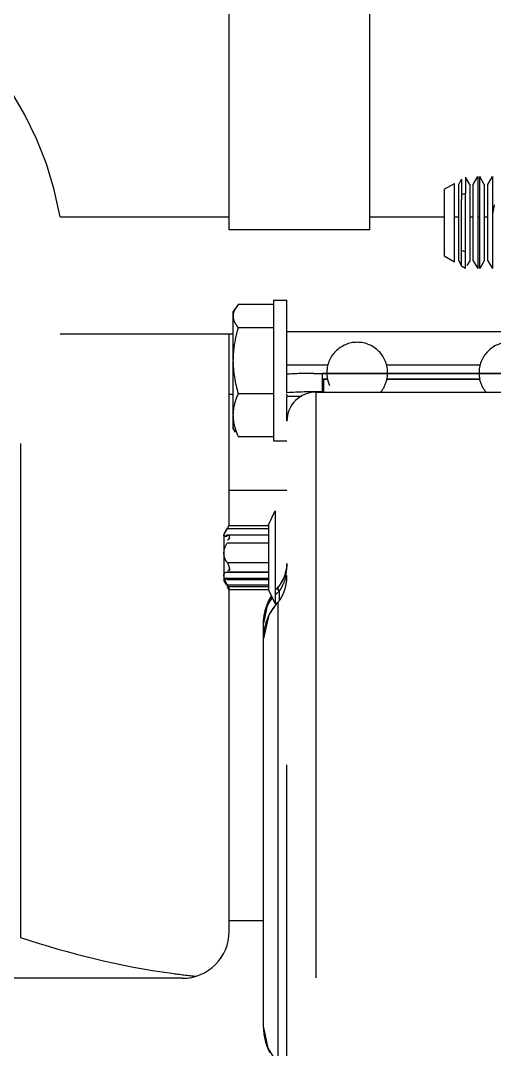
# Model space of a CAD drawing. Header units: millimetres. Extents: x 17886 to 18265, y -8727 to -7321.
# Drawn here: x 17937.285 to 17937.689, y -8658.303 to -8657.425 of the extents above; entities that cross this region are included whole.
import ezdxf

# ---------------------------------------------------------------- set-up
doc = ezdxf.new("R2010")
doc.units = ezdxf.units.MM
doc.linetypes.add('EPL_DASH', pattern=[1, 0.5, -0.5])
doc.layers.add('3884027_DKREDXF_CONTINUOUS_LINE', color=7, linetype='Continuous')

msp = doc.modelspace()

# ---------------------------------------------------------------- linework, layer by layer
at = {"layer": '3884027_DKREDXF_CONTINUOUS_LINE', "color": 6, "linetype": 'EPL_DASH'}
for p, q in [((17937.46297, -8657.60379), (17937.46297, -8656.78357)), ((17937.58297, -8657.60379), (17937.58297, -8656.78357)), ((17937.28494, -8656.90357), (17937.28494, -8657.49901)), ((17937.65883, -8657.56499), (17937.66135, -8657.56062)), ((17937.66821, -8657.56499), (17937.6646, -8657.55874)), ((17937.67133, -8657.56499), (17937.67515, -8657.55838)), ((17937.68071, -8657.56499), (17937.67689, -8657.55838)), ((17937.68383, -8657.56499), (17937.68765, -8657.55838)), ((17937.64652, -8657.56919), (17937.65523, -8657.56416)), ((17937.64652, -8657.56919), (17937.64652, -8657.62593)), ((17937.66135, -8657.6345), (17937.66135, -8657.57795)), ((17937.6646, -8657.63638), (17937.6646, -8657.57264)), ((17937.31863, -8657.59257), (17937.46297, -8657.59257)), ((17937.58297, -8657.59257), (17937.64652, -8657.59257)), ((17937.65523, -8657.59257), (17937.65883, -8657.59257)), ((17937.66821, -8657.59257), (17937.67133, -8657.59257)), ((17937.67515, -8657.59257), (17937.67689, -8657.59257)), ((17937.68071, -8657.59257), (17937.68383, -8657.59257)), ((17937.58297, -8657.60379), (17937.46297, -8657.60379)), ((17937.64652, -8657.62594), (17937.65523, -8657.63096)), ((17937.65883, -8657.63014), (17937.66135, -8657.6345)), ((17937.66821, -8657.63014), (17937.66586, -8657.6342)), ((17937.67133, -8657.63014), (17937.67515, -8657.63674)), ((17937.68071, -8657.63014), (17937.67689, -8657.63674)), ((17937.68383, -8657.63014), (17937.68765, -8657.63674)), ((17937.66135, -8657.6345), (17937.6646, -8657.63638)), ((17937.47064, -8657.66765), (17937.46807, -8657.67125)), ((17937.50072, -8657.66765), (17937.47064, -8657.66765)), ((17937.50072, -8657.6639), (17937.50072, -8657.78389)), ((17937.50072, -8657.6639), (17937.51222, -8657.6639)), ((17937.51222, -8657.74279), (17937.51222, -8657.6639)), ((17937.46622, -8657.67445), (17937.4681, -8657.6712)), ((17937.46622, -8657.67464), (17937.46622, -8657.77334)), ((17937.31863, -8657.69257), (17937.46622, -8657.69257)), ((17937.46297, -8657.85601), (17937.46297, -8657.69257)), ((17937.47064, -8657.68724), (17937.50072, -8657.68724)), ((17937.51222, -8657.69061), (17937.76222, -8657.69061)), ((17937.51222, -8657.7189), (17937.54726, -8657.7189)), ((17937.59728, -8657.7189), (17937.67717, -8657.7189)), ((17937.53506, -8657.72632), (17937.73938, -8657.72632)), ((17937.53506, -8657.72632), (17937.54222, -8657.72639)), ((17937.54222, -8657.73107), (17937.5469, -8657.73107)), ((17937.54222, -8657.73131), (17937.54694, -8657.73131)), ((17937.59748, -8657.73131), (17937.67696, -8657.73131)), ((17937.59754, -8657.73107), (17937.67691, -8657.73107)), ((17937.46622, -8657.74445), (17937.46297, -8657.74445)), ((17937.47064, -8657.74349), (17937.50072, -8657.74349)), ((17937.51222, -8657.74498), (17937.51222, -8657.74384)), ((17937.51222, -8657.74581), (17937.52502, -8657.74581)), ((17937.51222, -8657.76702), (17937.51222, -8657.74663)), ((17937.53697, -8657.74227), (17937.53697, -8658.41091)), ((17937.53697, -8657.74227), (17937.76207, -8657.74227)), ((17937.46622, -8657.77335), (17937.4681, -8657.7766)), ((17937.51222, -8658.56024), (17937.51222, -8657.76702)), ((17937.47064, -8657.78014), (17937.50072, -8657.78014)), ((17937.28494, -8657.78613), (17937.28494, -8658.20779)), ((17937.50072, -8657.7839), (17937.51222, -8657.7839)), ((17937.51222, -8657.82612), (17937.46297, -8657.82612)), ((17937.49647, -8657.85565), (17937.50222, -8657.84373)), ((17937.4616, -8657.85803), (17937.45847, -8657.86344)), ((17937.46128, -8657.85857), (17937.49647, -8657.85857)), ((17937.46293, -8657.856), (17937.49647, -8657.856)), ((17937.45847, -8657.86344), (17937.45847, -8657.90327)), ((17937.46128, -8657.86538), (17937.4592, -8657.86538)), ((17937.49647, -8657.86434), (17937.46128, -8657.86434)), ((17937.46212, -8657.86394), (17937.49647, -8657.86394)), ((17937.49647, -8657.87106), (17937.46128, -8657.87106)), ((17937.46128, -8657.88761), (17937.49647, -8657.88761)), ((17937.46145, -8657.89585), (17937.46128, -8657.89584)), ((17937.46144, -8657.89585), (17937.49647, -8657.89585)), ((17937.51198, -8657.8924), (17937.50996, -8657.90023)), ((17937.51221, -8657.88953), (17937.51198, -8657.8924)), ((17937.51222, -8657.88851), (17937.51221, -8657.88952)), ((17937.45847, -8657.90327), (17937.46063, -8657.907)), ((17937.49647, -8657.90133), (17937.4592, -8657.90133)), ((17937.49647, -8657.90237), (17937.46128, -8657.90237)), ((17937.50996, -8657.90023), (17937.50619, -8657.90686)), ((17937.4616, -8657.90868), (17937.46128, -8657.90814)), ((17937.46128, -8657.90814), (17937.49647, -8657.90814)), ((17937.46293, -8657.91071), (17937.49647, -8657.91071)), ((17937.46297, -8658.20257), (17937.46297, -8657.9107)), ((17937.49647, -8657.91105), (17937.50222, -8657.92298)), ((17937.50404, -8657.90931), (17937.503, -8657.91089)), ((17937.50619, -8657.90686), (17937.50438, -8657.90895)), ((17937.50462, -8657.91018), (17937.50462, -8657.90884)), ((17937.50566, -8657.91235), (17937.50566, -8657.92028)), ((17937.49583, -8657.92187), (17937.49222, -8657.93957)), ((17937.4992, -8657.91671), (17937.49583, -8657.92187)), ((17937.50397, -8657.9218), (17937.49675, -8657.93247)), ((17937.50462, -8657.9217), (17937.50462, -8658.31529)), ((17937.49675, -8657.93247), (17937.49222, -8657.95251)), ((17937.49222, -8658.28453), (17937.49222, -8657.93957)), ((17937.49222, -8658.19342), (17937.46297, -8658.19342)), ((17937.42297, -8658.24257), (17937.11297, -8658.24257)), ((17937.49222, -8658.28453), (17937.49583, -8658.30227)), ((17937.49583, -8658.30227), (17937.50404, -8658.31483))]:
    msp.add_line(p, q, dxfattribs=at)
at = {"layer": '3884027_DKREDXF_CONTINUOUS_LINE', "color": 7, "linetype": 'EPL_DASH'}
for p, q in [((17937.66135, -8657.56062), (17937.66135, -8657.57795)), ((17937.6646, -8657.55874), (17937.6646, -8657.57264)), ((17937.67515, -8657.55838), (17937.67515, -8657.63674)), ((17937.67689, -8657.63674), (17937.67689, -8657.55838)), ((17937.68765, -8657.55838), (17937.68765, -8657.63674)), ((17937.65523, -8657.63096), (17937.65523, -8657.56416)), ((17937.65883, -8657.63014), (17937.65883, -8657.56499)), ((17937.66821, -8657.56499), (17937.66821, -8657.63014)), ((17937.67133, -8657.63014), (17937.67133, -8657.56499)), ((17937.68071, -8657.56499), (17937.68071, -8657.63014)), ((17937.68383, -8657.63014), (17937.68383, -8657.56499)), ((17937.6646, -8657.57264), (17937.66135, -8657.57385)), ((17937.66135, -8657.62127), (17937.6646, -8657.62248)), ((17937.54222, -8657.72639), (17937.54222, -8657.74213)), ((17937.73222, -8657.72639), (17937.54222, -8657.72639)), ((17937.54387, -8657.74213), (17937.54387, -8657.73196)), ((17937.51222, -8657.74498), (17937.51222, -8657.74663)), ((17937.50222, -8657.84373), (17937.50222, -8657.92298)), ((17937.49647, -8657.85565), (17937.49647, -8657.91105)), ((17937.49647, -8657.89584), (17937.46128, -8657.89584)), ((17937.46128, -8657.90662), (17937.49647, -8657.90662)), ((17937.50424, -8657.90923), (17937.50404, -8657.90931)), ((17937.50462, -8657.90884), (17937.50438, -8657.90895)), ((17937.50424, -8657.92208), (17937.50397, -8657.9218))]:
    msp.add_line(p, q, dxfattribs=at)
at = {"layer": '3884027_DKREDXF_CONTINUOUS_LINE', "color": 6, "linetype": 'EPL_DASH'}
for centre, radius, start, end in [((17937.03297, -8657.64257), 0.29, 9.92819, 82.07186), ((17937.97297, -8657.64257), 0.29, 168.02116, 169.74256), ((17937.03297, -8657.64257), 0.29, 189.92819, 350.07181), ((17937.57224, -8657.72576), 0.02599, 90.03049, 181.37652), ((17937.57223, -8657.72574), 0.02597, 358.56671, 90.02527), ((17937.70221, -8657.72574), 0.02597, 89.97473, 181.43329), ((17937.57224, -8657.72576), 0.026, 181.38893, 195.20764), ((17937.57232, -8657.72578), 0.02588, 347.59688, 358.64078), ((17937.70212, -8657.72578), 0.02588, 181.35922, 192.40312), ((17937.57219, -8657.72574), 0.02595, 195.27535, 205.07751), ((17937.53697, -8657.76702), 0.02475, 90, 180), ((17937.51863, -8657.75775), 0.05293, 197.63052, 200.4191), ((17937.52861, -8657.75398), 0.0636, 200.46561, 204.28869), ((17937.46116, -8657.88923), 0.05104, 350.66912, 355.53157), ((17937.45263, -8657.88858), 0.05959, 355.53887, 0.06224), ((17937.48376, -8657.88995), 0.02816, 325.74256, 334.12826), ((17937.47825, -8657.89345), 0.03338, 334.9045, 338.77263), ((17937.4815, -8657.88885), 0.03068, 334.11964, 342.37181), ((17937.52832, -8657.94185), 0.03719, 131.10664, 135.22833), ((17937.534, -8657.93784), 0.04128, 136.13027, 138.43108), ((17937.52975, -8657.94349), 0.03937, 127.72449, 131.1131), ((17937.48569, -8657.89126), 0.02583, 317.10826, 325.73184), ((17937.4851, -8657.89718), 0.02557, 323.53539, 326.93503), ((17937.48296, -8657.89581), 0.02812, 326.9689, 332.23858), ((17937.48056, -8657.89452), 0.03083, 332.20158, 334.88785), ((17937.53601, -8657.93921), 0.04372, 150.83512, 162.65015), ((17937.52468, -8657.93855), 0.03228, 143.84361, 155.38348), ((17937.5352, -8657.9388), 0.04282, 148.14239, 150.78087), ((17937.52523, -8657.93899), 0.03297, 139.33332, 143.78637), ((17937.53463, -8657.95111), 0.04202, 136.31025, 142.24467), ((17937.53747, -8657.93964), 0.04525, 165.3858, 179.91182), ((17937.53685, -8657.93949), 0.04462, 162.62976, 165.36923), ((17937.52611, -8657.93918), 0.03384, 159.24262, 162.98399), ((17937.5256, -8657.93899), 0.0333, 155.34623, 159.24307), ((17937.5359, -8657.95197), 0.04356, 150.92554, 156.66487), ((17937.53535, -8657.95167), 0.04294, 142.24217, 150.91524), ((17937.42297, -8658.20257), 0.04, 270, 0)]:
    msp.add_arc(centre, radius, start, end, dxfattribs=at)
at = {"layer": '3884027_DKREDXF_CONTINUOUS_LINE', "color": 7, "linetype": 'EPL_DASH'}
for centre, radius, start, end in [((17937.47364, -8657.89952), 0.03854, 344.32187, 352.28947), ((17937.469, -8657.89889), 0.04322, 352.28751, 0.0621), ((17937.47741, -8657.90057), 0.03463, 336.25571, 344.30596), ((17937.48007, -8657.90172), 0.03173, 331.77776, 336.22644), ((17937.50464, -8657.58282), 0.66168, 262.12988, 263.93717)]:
    msp.add_arc(centre, radius, start, end, dxfattribs=at)
at = {"layer": '3884027_DKREDXF_CONTINUOUS_LINE', "color": 6, "linetype": 'EPL_DASH'}
msp.add_ellipse((17937.54222, -8658.11207), major_axis=(0.27529, -0.27529), ratio=0.981599, start_param=2.36548, end_param=2.424758, dxfattribs=at)
at = {"layer": '3884027_DKREDXF_CONTINUOUS_LINE', "color": 7, "linetype": 'EPL_DASH'}
msp.add_ellipse((17937.54222, -8658.11207), major_axis=(0.26405, -0.26405), ratio=0.981599, start_param=8.630094, end_param=8.711264, dxfattribs=at)
at = {"layer": '3884027_DKREDXF_CONTINUOUS_LINE', "color": 6, "linetype": 'EPL_DASH'}
for points, knots in [([(17937.46807, -8657.67125), (17937.46751, -8657.67222), (17937.46658, -8657.67421), (17937.46622, -8657.6764), (17937.46622, -8657.67745)], [0, 0, 0, 0, 0.517069, 1, 1, 1, 1]), ([(17937.46622, -8657.67745), (17937.46622, -8657.67853), (17937.4666, -8657.68079), (17937.46759, -8657.68284), (17937.46818, -8657.68384)], [0, 0, 0, 0, 0.482056, 1, 1, 1, 1]), ([(17937.46818, -8657.68384), (17937.46853, -8657.68443), (17937.46931, -8657.6856), (17937.47018, -8657.68669), (17937.47064, -8657.68724)], [0, 0, 0, 0, 0.487814, 1, 1, 1, 1]), ([(17937.47064, -8657.74349), (17937.47017, -8657.74453), (17937.46929, -8657.74662), (17937.46853, -8657.74876), (17937.46819, -8657.74983)], [0, 0, 0, 0, 0.503051, 1, 1, 1, 1]), ([(17937.46664, -8657.77327), (17937.46651, -8657.77279), (17937.4663, -8657.77182), (17937.46622, -8657.77083), (17937.46622, -8657.77035)], [0, 0, 0, 0, 0.504491, 1, 1, 1, 1]), ([(17937.46807, -8657.77655), (17937.46776, -8657.77602), (17937.46722, -8657.77496), (17937.4668, -8657.77383), (17937.46664, -8657.77327)], [0, 0, 0, 0, 0.511475, 1, 1, 1, 1]), ([(17937.45847, -8657.86465), (17937.45847, -8657.86417), (17937.45892, -8657.86299), (17937.45944, -8657.86191), (17937.45978, -8657.86126)], [0, 0, 0, 0, 0.397887, 1, 1, 1, 1]), ([(17937.45978, -8657.86126), (17937.46002, -8657.86082), (17937.46051, -8657.85992), (17937.46102, -8657.85903), (17937.46128, -8657.85857)], [0, 0, 0, 0, 0.486032, 1, 1, 1, 1]), ([(17937.46309, -8657.85584), (17937.4631, -8657.85577), (17937.46186, -8657.8566), (17937.46219, -8657.85716), (17937.46187, -8657.8578)], [0, 0, 0, 0, 0.090145, 1, 1, 1, 1]), ([(17937.45915, -8657.86534), (17937.45898, -8657.86534), (17937.45857, -8657.86525), (17937.45847, -8657.86484), (17937.45847, -8657.86465)], [0, 0, 0, 0, 0.48461, 1, 1, 1, 1]), ([(17937.45978, -8657.86522), (17937.45967, -8657.86525), (17937.45946, -8657.86531), (17937.45925, -8657.86534), (17937.45915, -8657.86534)], [0, 0, 0, 0, 0.537885, 1, 1, 1, 1]), ([(17937.46128, -8657.86434), (17937.46103, -8657.86453), (17937.46055, -8657.86487), (17937.46003, -8657.86513), (17937.45978, -8657.86522)], [0, 0, 0, 0, 0.5451, 1, 1, 1, 1]), ([(17937.46128, -8657.86434), (17937.46139, -8657.86425), (17937.46165, -8657.86412), (17937.46194, -8657.86415), (17937.46206, -8657.8642)], [0, 0, 0, 0, 0.523643, 1, 1, 1, 1]), ([(17937.4627, -8657.86761), (17937.46258, -8657.8678), (17937.46227, -8657.86817), (17937.46189, -8657.86846), (17937.46167, -8657.86859)], [0, 0, 0, 0, 0.47066, 1, 1, 1, 1]), ([(17937.46206, -8657.8642), (17937.46228, -8657.86428), (17937.46269, -8657.86465), (17937.46291, -8657.86513), (17937.46299, -8657.8654)], [0, 0, 0, 0, 0.450698, 1, 1, 1, 1]), ([(17937.46299, -8657.8654), (17937.46309, -8657.86575), (17937.46316, -8657.86652), (17937.46291, -8657.86727), (17937.4627, -8657.86761)], [0, 0, 0, 0, 0.476086, 1, 1, 1, 1]), ([(17937.45978, -8657.88532), (17937.45938, -8657.88451), (17937.45872, -8657.88275), (17937.45847, -8657.88088), (17937.45847, -8657.87992)], [0, 0, 0, 0, 0.484392, 1, 1, 1, 1]), ([(17937.46128, -8657.88761), (17937.461, -8657.88728), (17937.46044, -8657.88655), (17937.45999, -8657.88575), (17937.45978, -8657.88532)], [0, 0, 0, 0, 0.473531, 1, 1, 1, 1]), ([(17937.46128, -8657.88761), (17937.4617, -8657.88808), (17937.46225, -8657.88953), (17937.46267, -8657.89095), (17937.46284, -8657.89178)], [0, 0, 0, 0, 0.426709, 1, 1, 1, 1]), ([(17937.46284, -8657.89178), (17937.46302, -8657.89264), (17937.464, -8657.89499), (17937.46205, -8657.89426), (17937.46178, -8657.89391)], [0, 0, 0, 0, 0.660096, 1, 1, 1, 1]), ([(17937.45847, -8657.90206), (17937.45847, -8657.90254), (17937.45892, -8657.90372), (17937.45944, -8657.9048), (17937.45978, -8657.90545)], [0, 0, 0, 0, 0.397887, 1, 1, 1, 1]), ([(17937.45978, -8657.90149), (17937.45967, -8657.90146), (17937.45946, -8657.9014), (17937.45925, -8657.90137), (17937.45915, -8657.90137)], [0, 0, 0, 0, 0.537885, 1, 1, 1, 1]), ([(17937.46128, -8657.90237), (17937.46103, -8657.90218), (17937.46055, -8657.90184), (17937.46003, -8657.90158), (17937.45978, -8657.90149)], [0, 0, 0, 0, 0.5451, 1, 1, 1, 1]), ([(17937.46128, -8657.90662), (17937.4617, -8657.90742), (17937.46231, -8657.90883), (17937.46295, -8657.91025), (17937.46309, -8657.91087)], [0, 0, 0, 0, 0.586608, 1, 1, 1, 1]), ([(17937.46309, -8657.91087), (17937.4631, -8657.91094), (17937.46186, -8657.91011), (17937.46219, -8657.90955), (17937.46187, -8657.90891)], [0, 0, 0, 0, 0.090145, 1, 1, 1, 1])]:
    msp.add_open_spline(points, degree=3, knots=knots, dxfattribs=at)
for points in [[(17937.47064, -8657.68724), (17937.4697, -8657.69046), (17937.46887, -8657.6937), (17937.46819, -8657.69698)], [(17937.46819, -8657.69698), (17937.46694, -8657.70302), (17937.46622, -8657.7092), (17937.46622, -8657.71536)], [(17937.46622, -8657.71536), (17937.46622, -8657.72485), (17937.46797, -8657.73438), (17937.47064, -8657.74349)], [(17937.59225, -8657.74228), (17937.59484, -8657.73915), (17937.59672, -8657.7353), (17937.59759, -8657.73133)], [(17937.68219, -8657.74228), (17937.6796, -8657.73915), (17937.67772, -8657.7353), (17937.67685, -8657.73133)], [(17937.46819, -8657.74983), (17937.46696, -8657.75369), (17937.46622, -8657.75777), (17937.46622, -8657.76181)], [(17937.46622, -8657.76181), (17937.46622, -8657.76586), (17937.46696, -8657.76993), (17937.46818, -8657.77378)], [(17937.45847, -8657.87992), (17937.45847, -8657.87682), (17937.45964, -8657.87369), (17937.46128, -8657.87106)], [(17937.51221, -8657.88952), (17937.51212, -8657.89244), (17937.51162, -8657.89536), (17937.51074, -8657.89814)], [(17937.51152, -8657.89751), (17937.51107, -8657.90024), (17937.51037, -8657.90296), (17937.50937, -8657.90554)], [(17937.49222, -8657.9396), (17937.49222, -8657.93613), (17937.49273, -8657.93261), (17937.49375, -8657.92928)], [(17937.4959, -8657.93471), (17937.4935, -8657.94028), (17937.49222, -8657.94646), (17937.49222, -8657.95252)], [(17937.49222, -8658.28453), (17937.49222, -8658.292), (17937.49418, -8658.29972), (17937.49783, -8658.30624)]]:
    msp.add_open_spline(points, degree=3, dxfattribs=at)
at = {"layer": '3884027_DKREDXF_CONTINUOUS_LINE', "color": 7, "linetype": 'EPL_DASH'}
for points, knots in [([(17937.45883, -8657.89704), (17937.45899, -8657.89674), (17937.45943, -8657.89621), (17937.46007, -8657.89593), (17937.46039, -8657.89587)], [0, 0, 0, 0, 0.51209, 1, 1, 1, 1]), ([(17937.46039, -8657.89587), (17937.46053, -8657.89584), (17937.46083, -8657.8958), (17937.46113, -8657.89582), (17937.46128, -8657.89584)], [0, 0, 0, 0, 0.492595, 1, 1, 1, 1]), ([(17937.45847, -8657.89862), (17937.45847, -8657.89833), (17937.45852, -8657.89779), (17937.45871, -8657.89727), (17937.45883, -8657.89704)], [0, 0, 0, 0, 0.535574, 1, 1, 1, 1]), ([(17937.45883, -8657.90081), (17937.45872, -8657.90043), (17937.45855, -8657.89971), (17937.45847, -8657.89897), (17937.45847, -8657.89862)], [0, 0, 0, 0, 0.535469, 1, 1, 1, 1]), ([(17937.46128, -8657.90662), (17937.46078, -8657.90565), (17937.45986, -8657.90376), (17937.4591, -8657.90179), (17937.45883, -8657.90081)], [0, 0, 0, 0, 0.519007, 1, 1, 1, 1]), ([(17937.51194, -8657.90499), (17937.51204, -8657.90397), (17937.51218, -8657.90192), (17937.51222, -8657.89987), (17937.51222, -8657.89884)], [0, 0, 0, 0, 0.501271, 1, 1, 1, 1]), ([(17937.50405, -8657.90932), (17937.50395, -8657.90945), (17937.50409, -8657.91003), (17937.50432, -8657.91043), (17937.50449, -8657.91072)], [0, 0, 0, 0, 0.338748, 1, 1, 1, 1]), ([(17937.50439, -8657.90896), (17937.50428, -8657.90911), (17937.50436, -8657.90972), (17937.50459, -8657.91016), (17937.50475, -8657.91046)], [0, 0, 0, 0, 0.353752, 1, 1, 1, 1]), ([(17937.50449, -8657.91072), (17937.50465, -8657.91098), (17937.50503, -8657.91153), (17937.50543, -8657.91206), (17937.50566, -8657.91235)], [0, 0, 0, 0, 0.453879, 1, 1, 1, 1]), ([(17937.50475, -8657.91046), (17937.50489, -8657.91073), (17937.50523, -8657.91129), (17937.50562, -8657.91183), (17937.50583, -8657.91211)], [0, 0, 0, 0, 0.455886, 1, 1, 1, 1]), ([(17937.504, -8657.92183), (17937.50406, -8657.92185), (17937.5042, -8657.92202), (17937.50438, -8657.92215), (17937.50449, -8657.92225)], [0, 0, 0, 0, 0.276321, 1, 1, 1, 1]), ([(17937.50462, -8657.9217), (17937.50528, -8657.92093), (17937.50651, -8657.91933), (17937.50755, -8657.91761), (17937.50803, -8657.91673)], [0, 0, 0, 0, 0.502239, 1, 1, 1, 1])]:
    msp.add_open_spline(points, degree=3, knots=knots, dxfattribs=at)
msp.add_open_spline([(17937.28494, -8658.20779), (17937.3269, -8658.22172), (17937.37024, -8658.23221), (17937.41404, -8658.23826)], degree=3, dxfattribs=at)

doc.saveas('drawing.dxf')
